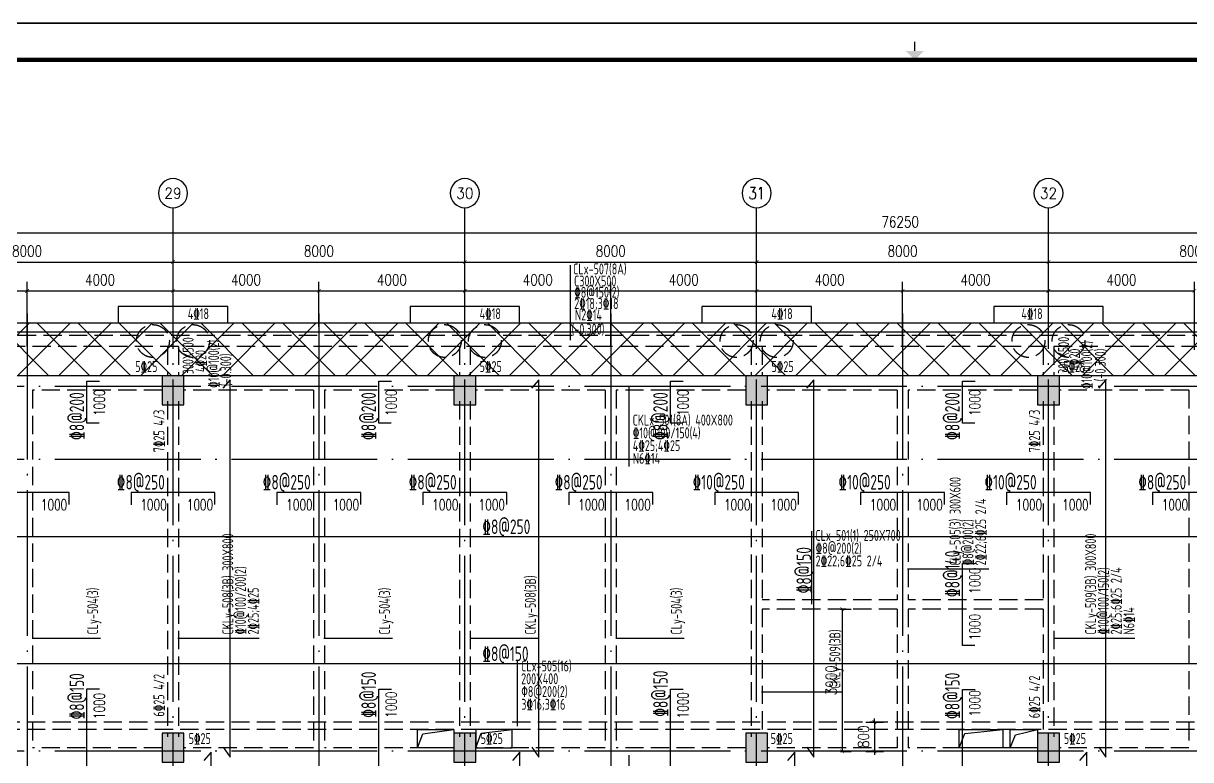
# Model space of a CAD drawing. Header units: millimetres. Extents: x 2998490 to 15040601, y 444546 to 7822218.
# Drawn here: x 14637164 to 14669164, y 7549673 to 7569864 of the extents above; entities that cross this region are included whole.
import ezdxf
from ezdxf.enums import TextEntityAlignment as Align

# ---------------------------------------------------------------- set-up
doc = ezdxf.new("R2010")
doc.units = ezdxf.units.MM
doc.header["$LTSCALE"] = 2000
doc.linetypes.add('DASH', pattern=[0.35, 0.25, -0.1])
doc.linetypes.add('DOTE', pattern=[2.42, 2, -0.2, 0.02, -0.2])
for name, color, linetype in [('3-AXIS', 3, 'Continuous'), ('3-AXIS_TEXT', 7, 'Continuous'), ('3-ban', 84, 'Continuous'), ('3-ban-hatch', 9, 'Continuous'), ('3-ban-rein', 1, 'Continuous'), ('3-ban-TEXT', 7, 'Continuous'), ('3-COLUMN-UP', 2, 'Continuous'), ('3-dote', 43, 'DOTE'), ('3-HATCH', 8, 'Continuous'), ('3-liang-rein-X', 54, 'Continuous'), ('3-liang-rein-Y', 130, 'Continuous'), ('3-liang-R截面-X', 50, 'Continuous'), ('3-liang-R截面-Y', 70, 'Continuous'), ('3-liang-s-1', 44, 'Continuous'), ('3-liang-xu', 120, 'DASH'), ('3-装饰线脚', 7, 'Continuous'), ('AXIS', 3, 'Continuous'), ('AXIS_TEXT', 7, 'Continuous'), ('图框', 7, 'Continuous')]:
    doc.layers.add(name, color=color, linetype=linetype)
doc.layers.add('3-零部件', color=73, linetype='Continuous', lineweight=5)
doc.styles.add('_TCH_AXIS', font='COMPLEX', dxfattribs={"bigfont": 'GBCBIG'})
doc.styles.add('COMPLEX', font='COMPLEX')
doc.styles.add('DIM_FONT', font='SIMPLEX', dxfattribs={"width": 0.8, "bigfont": 'HZTXT'})
doc.styles.add('TJ1', font='tj-romans1.shx', dxfattribs={"width": 0.8, "bigfont": 'tj-hztxt1.shx'})
doc.styles.add('TSSD_Rein', font='Tssdeng.shx', dxfattribs={"width": 0.7, "bigfont": 'hztxt.shx'})
doc.dimstyles.new('DIMN100', dxfattribs={"dimtxt": 300, "dimasz": 100, "dimexe": 250, "dimexo": 300, "dimgap": 150, "dimtad": 1, "dimdec": 0, "dimzin": 0, "dimdsep": 46, "dimtxsty": 'DIM_FONT', "dimblk": 'ARCHTICK', "dimcen": 0.09, "dimclrt": 7, "dimazin": 2, "dimtfac": 1, "dimtdec": 0, "dimtix": 1, "dimtmove": 2, "dimatfit": 3, "dimldrblk": 'ARCHTICK', "dimfxl": 0, "dimtolj": 1, "dimtzin": 0, "dimarcsym": 0})

# ---------------------------------------------------------------- blocks, each defined once
blk = doc.blocks.new('TJAD_TK_A0')
at = {"layer": '图框'}
for p, q in [((2162, 399.3), (973, 399.3)), ((973, -441.7), (2162, -441.7))]:
    blk.add_line(p, q, dxfattribs=at)
at = {"layer": '图框', "const_width": 0.3}
blk.add_lwpolyline([(1567.5, 391.74), (1567.5, 394.24)], dxfattribs=at)
at = {"layer": '图框', "const_width": 1.2}
blk.add_lwpolyline([(2152, -431.7), (2152, 389.3), (998, 389.3), (998, -431.7)], close=True, dxfattribs=at)
at = {"layer": '图框'}
blk.add_solid([(1565, 391.74), (1570, 391.74), (1567.5, 389.24)], dxfattribs=at)
blk = doc.blocks.new('_ArchTick')
at = {"color": 0, "linetype": 'ByBlock', "const_width": 0.15}
blk.add_lwpolyline([(-0.5, -0.5), (0.5, 0.5)], dxfattribs=at)
blk = doc.blocks.new('*D303')
at = {"layer": 'AXIS', "color": 0, "lineweight": -2}
for p, q in [((14633267, 7562716), (14633267, 7563569)), ((14641267, 7562716), (14641267, 7563569)), ((14633267, 7563319), (14641267, 7563319))]:
    blk.add_line(p, q, dxfattribs=at)
at = {"layer": 'Defpoints', "color": 0}
for p in [(14641267, 7563319), (14633267, 7562416), (14641267, 7562416)]:
    blk.add_point(p, dxfattribs=at)
at = {"layer": 'AXIS', "color": 0, "lineweight": -2, "xscale": 100, "yscale": 100, "zscale": 100, "rotation": 180}
blk.add_blockref('_ArchTick', (14633267, 7563319), dxfattribs=at)
at = {"layer": 'AXIS', "color": 0, "lineweight": -2, "xscale": 100, "yscale": 100, "zscale": 100}
blk.add_blockref('_ArchTick', (14641267, 7563319), dxfattribs=at)
at = {"layer": 'AXIS', "color": 7, "insert": (14637267, 7563619), "char_height": 300, "attachment_point": 5, "style": 'DIM_FONT'}
blk.add_mtext('\\A1;8000', dxfattribs=at)
blk = doc.blocks.new('*D304')
at = {"layer": 'AXIS', "color": 0, "lineweight": -2}
for p, q in [((14641267, 7562716), (14641267, 7563569)), ((14649267, 7562716), (14649267, 7563569)), ((14641267, 7563319), (14649267, 7563319))]:
    blk.add_line(p, q, dxfattribs=at)
at = {"layer": 'Defpoints', "color": 0}
for p in [(14649267, 7563319), (14641267, 7562416), (14649267, 7562416)]:
    blk.add_point(p, dxfattribs=at)
at = {"layer": 'AXIS', "color": 0, "lineweight": -2, "xscale": 100, "yscale": 100, "zscale": 100, "rotation": 180}
blk.add_blockref('_ArchTick', (14641267, 7563319), dxfattribs=at)
at = {"layer": 'AXIS', "color": 0, "lineweight": -2, "xscale": 100, "yscale": 100, "zscale": 100}
blk.add_blockref('_ArchTick', (14649267, 7563319), dxfattribs=at)
at = {"layer": 'AXIS', "color": 7, "insert": (14645267, 7563619), "char_height": 300, "attachment_point": 5, "style": 'DIM_FONT'}
blk.add_mtext('\\A1;8000', dxfattribs=at)
blk = doc.blocks.new('*D305')
at = {"layer": 'AXIS', "color": 0, "lineweight": -2}
for p, q in [((14649267, 7562716), (14649267, 7563569)), ((14657267, 7562716), (14657267, 7563569)), ((14649267, 7563319), (14657267, 7563319))]:
    blk.add_line(p, q, dxfattribs=at)
at = {"layer": 'Defpoints', "color": 0}
for p in [(14657267, 7563319), (14649267, 7562416), (14657267, 7562416)]:
    blk.add_point(p, dxfattribs=at)
at = {"layer": 'AXIS', "color": 0, "lineweight": -2, "xscale": 100, "yscale": 100, "zscale": 100, "rotation": 180}
blk.add_blockref('_ArchTick', (14649267, 7563319), dxfattribs=at)
at = {"layer": 'AXIS', "color": 0, "lineweight": -2, "xscale": 100, "yscale": 100, "zscale": 100}
blk.add_blockref('_ArchTick', (14657267, 7563319), dxfattribs=at)
at = {"layer": 'AXIS', "color": 7, "insert": (14653267, 7563619), "char_height": 300, "attachment_point": 5, "style": 'DIM_FONT'}
blk.add_mtext('\\A1;8000', dxfattribs=at)
blk = doc.blocks.new('*D306')
at = {"layer": 'AXIS', "color": 0, "lineweight": -2}
for p, q in [((14657267, 7562716), (14657267, 7563569)), ((14665267, 7562716), (14665267, 7563569)), ((14657267, 7563319), (14665267, 7563319))]:
    blk.add_line(p, q, dxfattribs=at)
at = {"layer": 'Defpoints', "color": 0}
for p in [(14665267, 7563319), (14657267, 7562416), (14665267, 7562416)]:
    blk.add_point(p, dxfattribs=at)
at = {"layer": 'AXIS', "color": 0, "lineweight": -2, "xscale": 100, "yscale": 100, "zscale": 100, "rotation": 180}
blk.add_blockref('_ArchTick', (14657267, 7563319), dxfattribs=at)
at = {"layer": 'AXIS', "color": 0, "lineweight": -2, "xscale": 100, "yscale": 100, "zscale": 100}
blk.add_blockref('_ArchTick', (14665267, 7563319), dxfattribs=at)
at = {"layer": 'AXIS', "color": 7, "insert": (14661267, 7563619), "char_height": 300, "attachment_point": 5, "style": 'DIM_FONT'}
blk.add_mtext('\\A1;8000', dxfattribs=at)
blk = doc.blocks.new('*D307')
at = {"layer": 'AXIS', "color": 0, "lineweight": -2}
for p, q in [((14665267, 7562716), (14665267, 7563569)), ((14673267, 7562716), (14673267, 7563569)), ((14665267, 7563319), (14673267, 7563319))]:
    blk.add_line(p, q, dxfattribs=at)
at = {"layer": 'Defpoints', "color": 0}
for p in [(14673267, 7563319), (14665267, 7562416), (14673267, 7562416)]:
    blk.add_point(p, dxfattribs=at)
at = {"layer": 'AXIS', "color": 0, "lineweight": -2, "xscale": 100, "yscale": 100, "zscale": 100, "rotation": 180}
blk.add_blockref('_ArchTick', (14665267, 7563319), dxfattribs=at)
at = {"layer": 'AXIS', "color": 0, "lineweight": -2, "xscale": 100, "yscale": 100, "zscale": 100}
blk.add_blockref('_ArchTick', (14673267, 7563319), dxfattribs=at)
at = {"layer": 'AXIS', "color": 7, "insert": (14669267, 7563619), "char_height": 300, "attachment_point": 5, "style": 'DIM_FONT'}
blk.add_mtext('\\A1;8000', dxfattribs=at)
blk = doc.blocks.new('*D315')
at = {"layer": 'AXIS', "color": 0, "lineweight": -2}
for p, q in [((14619017, 7561916), (14619017, 7564369)), ((14695267, 7561916), (14695267, 7564369)), ((14619017, 7564119), (14695267, 7564119))]:
    blk.add_line(p, q, dxfattribs=at)
at = {"layer": 'Defpoints', "color": 0}
for p in [(14695267, 7564119), (14619017, 7561616), (14695267, 7561616)]:
    blk.add_point(p, dxfattribs=at)
at = {"layer": 'AXIS', "color": 0, "lineweight": -2, "xscale": 100, "yscale": 100, "zscale": 100, "rotation": 180}
blk.add_blockref('_ArchTick', (14619017, 7564119), dxfattribs=at)
at = {"layer": 'AXIS', "color": 0, "lineweight": -2, "xscale": 100, "yscale": 100, "zscale": 100}
blk.add_blockref('_ArchTick', (14695267, 7564119), dxfattribs=at)
at = {"layer": 'AXIS', "color": 7, "insert": (14661202, 7564419), "char_height": 300, "attachment_point": 5, "style": 'DIM_FONT'}
blk.add_mtext('\\A1;76250', dxfattribs=at)
blk = doc.blocks.new('_AXISO')
blk.add_circle((0, 0), 0.5)
at = {"layer": '3-AXIS_TEXT', "style": 'COMPLEX', "width": 1.041667}
blk.add_attdef('A', text='', height=0.56, dxfattribs=at).set_placement((-0.25, -0.28), (0.25, -0.28), align=Align.FIT)
blk = doc.blocks.new('*D1420')
at = {"layer": '3-零部件', "color": 0, "lineweight": -2}
for p, q in [((14633267, 7561000), (14633267, 7562778)), ((14637267, 7561000), (14637267, 7562778)), ((14633267, 7562528), (14637267, 7562528))]:
    blk.add_line(p, q, dxfattribs=at)
at = {"layer": 'Defpoints', "color": 0}
for p in [(14637267, 7562528), (14633267, 7560700), (14637267, 7560700)]:
    blk.add_point(p, dxfattribs=at)
at = {"layer": '3-零部件', "color": 0, "lineweight": -2, "xscale": 100, "yscale": 100, "zscale": 100, "rotation": 180}
blk.add_blockref('_ArchTick', (14633267, 7562528), dxfattribs=at)
at = {"layer": '3-零部件', "color": 0, "lineweight": -2, "xscale": 100, "yscale": 100, "zscale": 100}
blk.add_blockref('_ArchTick', (14637267, 7562528), dxfattribs=at)
at = {"layer": '3-零部件', "color": 7, "insert": (14635267, 7562828), "char_height": 300, "attachment_point": 5, "style": 'DIM_FONT'}
blk.add_mtext('\\A1;4000', dxfattribs=at)
blk = doc.blocks.new('*D1421')
at = {"layer": '3-零部件', "color": 0, "lineweight": -2}
for p, q in [((14637267, 7561000), (14637267, 7562778)), ((14641267, 7562016), (14641267, 7562778)), ((14637267, 7562528), (14641267, 7562528))]:
    blk.add_line(p, q, dxfattribs=at)
at = {"layer": 'Defpoints', "color": 0}
for p in [(14641267, 7562528), (14641267, 7561716), (14637267, 7560700)]:
    blk.add_point(p, dxfattribs=at)
at = {"layer": '3-零部件', "color": 0, "lineweight": -2, "xscale": 100, "yscale": 100, "zscale": 100, "rotation": 180}
blk.add_blockref('_ArchTick', (14637267, 7562528), dxfattribs=at)
at = {"layer": '3-零部件', "color": 0, "lineweight": -2, "xscale": 100, "yscale": 100, "zscale": 100}
blk.add_blockref('_ArchTick', (14641267, 7562528), dxfattribs=at)
at = {"layer": '3-零部件', "color": 7, "insert": (14639267, 7562828), "char_height": 300, "attachment_point": 5, "style": 'DIM_FONT'}
blk.add_mtext('\\A1;4000', dxfattribs=at)
blk = doc.blocks.new('*D1422')
at = {"layer": '3-零部件', "color": 0, "lineweight": -2}
for p, q in [((14641267, 7562016), (14641267, 7562778)), ((14645267, 7561554), (14645267, 7562778)), ((14641267, 7562528), (14645267, 7562528))]:
    blk.add_line(p, q, dxfattribs=at)
at = {"layer": 'Defpoints', "color": 0}
for p in [(14645267, 7562528), (14641267, 7561716), (14645267, 7561254)]:
    blk.add_point(p, dxfattribs=at)
at = {"layer": '3-零部件', "color": 0, "lineweight": -2, "xscale": 100, "yscale": 100, "zscale": 100, "rotation": 180}
blk.add_blockref('_ArchTick', (14641267, 7562528), dxfattribs=at)
at = {"layer": '3-零部件', "color": 0, "lineweight": -2, "xscale": 100, "yscale": 100, "zscale": 100}
blk.add_blockref('_ArchTick', (14645267, 7562528), dxfattribs=at)
at = {"layer": '3-零部件', "color": 7, "insert": (14643267, 7562828), "char_height": 300, "attachment_point": 5, "style": 'DIM_FONT'}
blk.add_mtext('\\A1;4000', dxfattribs=at)
blk = doc.blocks.new('*D1423')
at = {"layer": '3-零部件', "color": 0, "lineweight": -2}
for p, q in [((14645267, 7561554), (14645267, 7562778)), ((14649267, 7561554), (14649267, 7562778)), ((14645267, 7562528), (14649267, 7562528))]:
    blk.add_line(p, q, dxfattribs=at)
at = {"layer": 'Defpoints', "color": 0}
for p in [(14649267, 7562528), (14645267, 7561254), (14649267, 7561254)]:
    blk.add_point(p, dxfattribs=at)
at = {"layer": '3-零部件', "color": 0, "lineweight": -2, "xscale": 100, "yscale": 100, "zscale": 100, "rotation": 180}
blk.add_blockref('_ArchTick', (14645267, 7562528), dxfattribs=at)
at = {"layer": '3-零部件', "color": 0, "lineweight": -2, "xscale": 100, "yscale": 100, "zscale": 100}
blk.add_blockref('_ArchTick', (14649267, 7562528), dxfattribs=at)
at = {"layer": '3-零部件', "color": 7, "insert": (14647267, 7562828), "char_height": 300, "attachment_point": 5, "style": 'DIM_FONT'}
blk.add_mtext('\\A1;4000', dxfattribs=at)
blk = doc.blocks.new('*D1424')
at = {"layer": '3-零部件', "color": 0, "lineweight": -2}
for p, q in [((14649267, 7561554), (14649267, 7562778)), ((14653267, 7561000), (14653267, 7562778)), ((14649267, 7562528), (14653267, 7562528))]:
    blk.add_line(p, q, dxfattribs=at)
at = {"layer": 'Defpoints', "color": 0}
for p in [(14653267, 7562528), (14649267, 7561254), (14653267, 7560700)]:
    blk.add_point(p, dxfattribs=at)
at = {"layer": '3-零部件', "color": 0, "lineweight": -2, "xscale": 100, "yscale": 100, "zscale": 100, "rotation": 180}
blk.add_blockref('_ArchTick', (14649267, 7562528), dxfattribs=at)
at = {"layer": '3-零部件', "color": 0, "lineweight": -2, "xscale": 100, "yscale": 100, "zscale": 100}
blk.add_blockref('_ArchTick', (14653267, 7562528), dxfattribs=at)
at = {"layer": '3-零部件', "color": 7, "insert": (14651267, 7562828), "char_height": 300, "attachment_point": 5, "style": 'DIM_FONT'}
blk.add_mtext('\\A1;4000', dxfattribs=at)
blk = doc.blocks.new('*D1425')
at = {"layer": '3-零部件', "color": 0, "lineweight": -2}
for p, q in [((14653267, 7561000), (14653267, 7562778)), ((14657267, 7561000), (14657267, 7562778)), ((14653267, 7562528), (14657267, 7562528))]:
    blk.add_line(p, q, dxfattribs=at)
at = {"layer": 'Defpoints', "color": 0}
for p in [(14657267, 7562528), (14653267, 7560700), (14657267, 7560700)]:
    blk.add_point(p, dxfattribs=at)
at = {"layer": '3-零部件', "color": 0, "lineweight": -2, "xscale": 100, "yscale": 100, "zscale": 100, "rotation": 180}
blk.add_blockref('_ArchTick', (14653267, 7562528), dxfattribs=at)
at = {"layer": '3-零部件', "color": 0, "lineweight": -2, "xscale": 100, "yscale": 100, "zscale": 100}
blk.add_blockref('_ArchTick', (14657267, 7562528), dxfattribs=at)
at = {"layer": '3-零部件', "color": 7, "insert": (14655267, 7562828), "char_height": 300, "attachment_point": 5, "style": 'DIM_FONT'}
blk.add_mtext('\\A1;4000', dxfattribs=at)
blk = doc.blocks.new('*D1426')
at = {"layer": '3-零部件', "color": 0, "lineweight": -2}
for p, q in [((14657267, 7561000), (14657267, 7562778)), ((14661267, 7561000), (14661267, 7562778)), ((14657267, 7562528), (14661267, 7562528))]:
    blk.add_line(p, q, dxfattribs=at)
at = {"layer": 'Defpoints', "color": 0}
for p in [(14661267, 7562528), (14657267, 7560700), (14661267, 7560700)]:
    blk.add_point(p, dxfattribs=at)
at = {"layer": '3-零部件', "color": 0, "lineweight": -2, "xscale": 100, "yscale": 100, "zscale": 100, "rotation": 180}
blk.add_blockref('_ArchTick', (14657267, 7562528), dxfattribs=at)
at = {"layer": '3-零部件', "color": 0, "lineweight": -2, "xscale": 100, "yscale": 100, "zscale": 100}
blk.add_blockref('_ArchTick', (14661267, 7562528), dxfattribs=at)
at = {"layer": '3-零部件', "color": 7, "insert": (14659267, 7562828), "char_height": 300, "attachment_point": 5, "style": 'DIM_FONT'}
blk.add_mtext('\\A1;4000', dxfattribs=at)
blk = doc.blocks.new('*D1427')
at = {"layer": '3-零部件', "color": 0, "lineweight": -2}
for p, q in [((14661267, 7561000), (14661267, 7562778)), ((14665267, 7561000), (14665267, 7562778)), ((14661267, 7562528), (14665267, 7562528))]:
    blk.add_line(p, q, dxfattribs=at)
at = {"layer": 'Defpoints', "color": 0}
for p in [(14665267, 7562528), (14661267, 7560700), (14665267, 7560700)]:
    blk.add_point(p, dxfattribs=at)
at = {"layer": '3-零部件', "color": 0, "lineweight": -2, "xscale": 100, "yscale": 100, "zscale": 100, "rotation": 180}
blk.add_blockref('_ArchTick', (14661267, 7562528), dxfattribs=at)
at = {"layer": '3-零部件', "color": 0, "lineweight": -2, "xscale": 100, "yscale": 100, "zscale": 100}
blk.add_blockref('_ArchTick', (14665267, 7562528), dxfattribs=at)
at = {"layer": '3-零部件', "color": 7, "insert": (14663267, 7562828), "char_height": 300, "attachment_point": 5, "style": 'DIM_FONT'}
blk.add_mtext('\\A1;4000', dxfattribs=at)
blk = doc.blocks.new('*D1430')
at = {"layer": '3-零部件', "color": 0, "lineweight": -2}
for p, q in [((14665267, 7560949), (14665267, 7562778)), ((14669267, 7560912), (14669267, 7562778)), ((14665267, 7562528), (14669267, 7562528))]:
    blk.add_line(p, q, dxfattribs=at)
at = {"layer": 'Defpoints', "color": 0}
for p in [(14669267, 7562528), (14665267, 7560649), (14669267, 7560612)]:
    blk.add_point(p, dxfattribs=at)
at = {"layer": '3-零部件', "color": 0, "lineweight": -2, "xscale": 100, "yscale": 100, "zscale": 100, "rotation": 180}
blk.add_blockref('_ArchTick', (14665267, 7562528), dxfattribs=at)
at = {"layer": '3-零部件', "color": 0, "lineweight": -2, "xscale": 100, "yscale": 100, "zscale": 100}
blk.add_blockref('_ArchTick', (14669267, 7562528), dxfattribs=at)
at = {"layer": '3-零部件', "color": 7, "insert": (14667267, 7562828), "char_height": 300, "attachment_point": 5, "style": 'DIM_FONT'}
blk.add_mtext('\\A1;4000', dxfattribs=at)
blk = doc.blocks.new('*D1811')
at = {"layer": '3-ban', "color": 0, "lineweight": -2}
for p, q in [((14659567, 7553801), (14659862, 7553801)), ((14659612, 7553801), (14659612, 7549901)), ((14659567, 7549901), (14659862, 7549901))]:
    blk.add_line(p, q, dxfattribs=at)
at = {"layer": 'Defpoints', "color": 0}
for p in [(14659267, 7553801), (14659267, 7549901), (14659612, 7549901)]:
    blk.add_point(p, dxfattribs=at)
at = {"layer": '3-ban', "color": 0, "lineweight": -2, "xscale": 100, "yscale": 100, "zscale": 100}
for p, rotation in [((14659612, 7553801), 90), ((14659612, 7549901), 270)]:
    blk.add_blockref('_ArchTick', p, dxfattribs=dict(at, rotation=rotation))
at = {"layer": '3-ban', "color": 7, "insert": (14659312, 7551851), "char_height": 300, "attachment_point": 5, "rotation": 90, "style": 'DIM_FONT'}
blk.add_mtext('\\A1;3900', dxfattribs=at)
blk = doc.blocks.new('*D1813')
at = {"layer": '3-ban', "color": 0, "lineweight": -2}
for p, q in [((14660496, 7550701), (14660496, 7550801)), ((14660264, 7550701), (14660746, 7550701)), ((14660496, 7550701), (14660496, 7549901)), ((14660264, 7549901), (14660746, 7549901)), ((14660496, 7549901), (14660496, 7549801))]:
    blk.add_line(p, q, dxfattribs=at)
at = {"layer": 'Defpoints', "color": 0}
for p in [(14659964, 7550701), (14659964, 7549901), (14660496, 7549901)]:
    blk.add_point(p, dxfattribs=at)
at = {"layer": '3-ban', "color": 0, "lineweight": -2, "xscale": 100, "yscale": 100, "zscale": 100}
for p, rotation in [((14660496, 7550701), 270), ((14660496, 7549901), 90)]:
    blk.add_blockref('_ArchTick', p, dxfattribs=dict(at, rotation=rotation))
at = {"layer": '3-ban', "color": 7, "insert": (14660196, 7550301), "char_height": 300, "attachment_point": 5, "rotation": 90, "style": 'DIM_FONT'}
blk.add_mtext('\\A1;800', dxfattribs=at)

msp = doc.modelspace()

# ---------------------------------------------------------------- hatches: boundary and pattern name
at = {"layer": '3-ban-hatch'}
h = msp.add_hatch(dxfattribs=at)
h.set_pattern_fill('ANSI37', color=8, scale=250, style=0)
h.set_pattern_definition([(135, (28833537.14, -1307.25), (561.266008, 561.266008), []), (45, (28833537.14, -1307.25), (561.266008, -561.266008), [])])
h.paths.add_polyline_path([(14683366.8, 7558001.4), (14681566.8, 7558001.4), (14681566.8, 7560201.4), (14618716.8, 7560201.4), (14618716.8, 7561301.6), (14618716.8, 7561651.6), (14683366.8, 7561651.6)])
h.paths.add_polyline_path([(14618716.8, 7561651.6), (14683366.8, 7561651.6)], flags=17)
at = {"layer": '3-HATCH'}
for points in [[(14641566.9, 7560201.4), (14640966.9, 7560201.4), (14640966.9, 7559401.4), (14641566.9, 7559401.4)], [(14649566.9, 7560201.4), (14648966.9, 7560201.4), (14648966.9, 7559401.4), (14649566.9, 7559401.4)], [(14657566.9, 7560201.4), (14656966.9, 7560201.4), (14656966.9, 7559401.4), (14657566.9, 7559401.4)], [(14665566.9, 7560201.4), (14664966.9, 7560201.4), (14664966.9, 7559401.4), (14665566.9, 7559401.4)], [(14641566.9, 7550401.4), (14640966.9, 7550401.4), (14640966.9, 7549601.4), (14641566.9, 7549601.4)], [(14649566.9, 7550401.4), (14648966.9, 7550401.4), (14648966.9, 7549601.4), (14649566.9, 7549601.4)], [(14657566.9, 7550401.4), (14656966.9, 7550401.4), (14656966.9, 7549601.4), (14657566.9, 7549601.4)], [(14665566.9, 7550401.4), (14664966.9, 7550401.4), (14664966.9, 7549601.4), (14665566.9, 7549601.4)]]:
    msp.add_hatch(color=256, dxfattribs=at).paths.add_polyline_path(points)

# ---------------------------------------------------------------- linework, layer by layer
at = {"layer": '3-AXIS', "color": 15, "linetype": 'DOTE'}
for p, q in [((14641266.8, 7531901.4), (14641266.8, 7562416)), ((14649266.8, 7531901.4), (14649266.8, 7562416)), ((14657266.8, 7531901.4), (14657266.8, 7562416)), ((14665266.8, 7531901.4), (14665266.8, 7562416)), ((14695266.8, 7559901.4), (14614408.5, 7559901.4)), ((14695266.8, 7557901.4), (14614408.5, 7557901.4)), ((14695266.8, 7549901.4), (14614408.5, 7549901.4))]:
    msp.add_line(p, q, dxfattribs=at)
at = {"layer": '3-ban-rein'}
for points in [[(14639245.3, 7558901.4), (14638907.3, 7558901.4), (14638907.3, 7560051.4), (14639253.3, 7560051.4)], [(14642643.5, 7550017.5), (14642837, 7549743.9), (14642837, 7560091.7), (14642633.9, 7559862.4)], [(14647245.3, 7558901.4), (14646907.3, 7558901.4), (14646907.3, 7560051.4), (14647253.3, 7560051.4)], [(14651101.3, 7550017.5), (14651294.8, 7549743.9), (14651294.8, 7560091.7), (14651091.7, 7559862.4)], [(14655245.3, 7558901.4), (14654907.3, 7558901.4), (14654907.3, 7560051.4), (14655253.3, 7560051.4)], [(14658643.5, 7550017.5), (14658837, 7549743.9), (14658837, 7560091.7), (14658633.9, 7559862.4)], [(14663245.3, 7558901.4), (14662907.3, 7558901.4), (14662907.3, 7560051.4), (14663253.3, 7560051.4)], [(14666643.5, 7550017.5), (14666837, 7549743.9), (14666837, 7560091.7), (14666633.9, 7559862.4)], [(14638416.8, 7556665.2), (14638416.8, 7557003.1), (14636116.8, 7557003.1), (14636116.8, 7556657.1)], [(14642416.8, 7556665.2), (14642416.8, 7557003.1), (14640116.8, 7557003.1), (14640116.8, 7556657.1)], [(14646416.8, 7556665.2), (14646416.8, 7557003.1), (14644116.8, 7557003.1), (14644116.8, 7556657.1)], [(14650416.8, 7556665.2), (14650416.8, 7557003.1), (14648116.8, 7557003.1), (14648116.8, 7556657.1)], [(14654416.8, 7556665.2), (14654416.8, 7557003.1), (14652116.8, 7557003.1), (14652116.8, 7556657.1)], [(14658416.8, 7556665.2), (14658416.8, 7557003.1), (14656116.8, 7557003.1), (14656116.8, 7556657.1)], [(14662416.8, 7556665.2), (14662416.8, 7557003.1), (14660116.8, 7557003.1), (14660116.8, 7556657.1)], [(14666416.8, 7556665.2), (14666416.8, 7557003.1), (14664116.8, 7557003.1), (14664116.8, 7556657.1)], [(14670416.8, 7556665.2), (14670416.8, 7557003.1), (14668116.8, 7557003.1), (14668116.8, 7556657.1)], [(14681410.6, 7555444.8), (14681410.6, 7555782.8), (14618819.5, 7555782.8), (14618819.5, 7555436.8)], [(14663245.3, 7552801.4), (14662907.3, 7552801.4), (14662907.3, 7555051.4), (14663253.3, 7555051.4)], [(14681204.9, 7552493.2), (14681478.5, 7552299.8), (14618817.4, 7552299.8), (14619046.8, 7552502.9)], [(14639245.3, 7548701.4), (14638907.3, 7548701.4), (14638907.3, 7551614.9), (14639253.3, 7551614.9)], [(14647245.3, 7548701.4), (14646907.3, 7548701.4), (14646907.3, 7551601.4), (14647253.3, 7551601.4)], [(14655245.3, 7548701.4), (14654907.3, 7548701.4), (14654907.3, 7551602.3), (14655253.3, 7551602.3)], [(14663245.3, 7548701.4), (14662907.3, 7548701.4), (14662907.3, 7551598.9), (14663253.3, 7551598.9)], [(14642122.7, 7546197.2), (14642316.1, 7545923.6), (14642316.1, 7549880.8), (14642113, 7549651.5)], [(14650585.4, 7546197.2), (14650778.8, 7545923.6), (14650778.8, 7549880.8), (14650575.7, 7549651.5)], [(14658122.7, 7546197.2), (14658316.1, 7545923.6), (14658316.1, 7549880.8), (14658113, 7549651.5)], [(14666122.7, 7546197.2), (14666316.1, 7545923.6), (14666316.1, 7549880.8), (14666113, 7549651.5)]]:
    msp.add_lwpolyline(points, dxfattribs=at)
at = {"layer": '3-COLUMN-UP'}
for points in [[(14641566.9, 7560201.4), (14640966.9, 7560201.4), (14640966.9, 7559401.4), (14641566.9, 7559401.4)], [(14649566.9, 7560201.4), (14648966.9, 7560201.4), (14648966.9, 7559401.4), (14649566.9, 7559401.4)], [(14657566.9, 7560201.4), (14656966.9, 7560201.4), (14656966.9, 7559401.4), (14657566.9, 7559401.4)], [(14665566.9, 7560201.4), (14664966.9, 7560201.4), (14664966.9, 7559401.4), (14665566.9, 7559401.4)], [(14641566.9, 7550401.4), (14640966.9, 7550401.4), (14640966.9, 7549601.4), (14641566.9, 7549601.4)], [(14649566.9, 7550401.4), (14648966.9, 7550401.4), (14648966.9, 7549601.4), (14649566.9, 7549601.4)], [(14657566.9, 7550401.4), (14656966.9, 7550401.4), (14656966.9, 7549601.4), (14657566.9, 7549601.4)], [(14665566.9, 7550401.4), (14664966.9, 7550401.4), (14664966.9, 7549601.4), (14665566.9, 7549601.4)]]:
    msp.add_lwpolyline(points, close=True, dxfattribs=at)
at = {"layer": '3-dote'}
for p, q in [((14637266.8, 7561906.6), (14637266.8, 7533725)), ((14645266.8, 7561906.6), (14645266.8, 7533725)), ((14653266.8, 7561906.6), (14653266.8, 7533725)), ((14661266.8, 7561906.6), (14661266.8, 7533725))]:
    msp.add_line(p, q, dxfattribs=at)
at = {"layer": '3-liang-R截面-X'}
for p, q in [((14652152.5, 7563232.4), (14652152.5, 7561172.1)), ((14653758.7, 7559921.1), (14653758.7, 7557713)), ((14658770, 7555939.9), (14658770, 7553938.6)), ((14650702.3, 7552370.9), (14650702.3, 7550593.8)), ((14653758.7, 7549800.1), (14653758.7, 7548122.4))]:
    msp.add_line(p, q, dxfattribs=at)
at = {"layer": '3-liang-R截面-Y'}
for p, q in [((14663632.3, 7554895.3), (14661402.3, 7554895.3)), ((14639282.3, 7552999.2), (14637402.3, 7552999.2)), ((14643631.1, 7552999.2), (14641401.1, 7552999.2)), ((14647282.3, 7552999.2), (14645402.3, 7552999.2)), ((14651281.1, 7552999.2), (14649401.1, 7552999.2)), ((14655282.3, 7552999.2), (14653402.3, 7552999.2)), ((14667631.1, 7552999.2), (14665401.1, 7552999.2)), ((14659631.1, 7551522.4), (14657401.1, 7551522.4))]:
    msp.add_line(p, q, dxfattribs=at)
at = {"layer": '3-liang-s-1'}
for points in [[(14642767.2, 7561651.6), (14642767.2, 7562101.8), (14639766.5, 7562101.8), (14639766.5, 7561651.6)], [(14650767.2, 7561651.6), (14650767.2, 7562101.8), (14647766.5, 7562101.8), (14647766.5, 7561651.6)], [(14658767.2, 7561651.6), (14658767.2, 7562101.8), (14655766.5, 7562101.8), (14655766.5, 7561651.6)], [(14666767.2, 7561651.6), (14666767.2, 7562101.8), (14663766.5, 7562101.8), (14663766.5, 7561651.6)], [(14618716.8, 7560201.4), (14618716.8, 7561651.6), (14683366.8, 7561651.6), (14683366.8, 7558751.4)], [(14618966.8, 7560201.4), (14618966.8, 7561401.6), (14683116.8, 7561401.6), (14683116.8, 7558001.4)], [(14683116.8, 7558001.4), (14681566.9, 7558001.4), (14681566.9, 7560201.4), (14618716.9, 7560201.4), (14618716.9, 7535601.4), (14681566.9, 7535601.4), (14681566.9, 7537601.4), (14683116.8, 7537601.4)], [(14647966.8, 7550001.4), (14648111.9, 7550382.5), (14648966.8, 7550501.4)], [(14649566.9, 7550001.4), (14649713.4, 7550401.9), (14650566.8, 7550501.4)], [(14662816.8, 7550001.4), (14662971.4, 7550386.5), (14664016.8, 7550501.4)], [(14664216.8, 7550001.4), (14664365.1, 7550357.7), (14664966.8, 7550501.4)]]:
    msp.add_lwpolyline(points, dxfattribs=at)
for points in [[(14648966.8, 7550001.4), (14647966.8, 7550001.4), (14647966.8, 7550501.4), (14648966.8, 7550501.4)], [(14649566.9, 7550001.4), (14650566.8, 7550001.4), (14650566.8, 7550501.4), (14649566.9, 7550501.4)], [(14662816.8, 7550501.4), (14664016.8, 7550501.4), (14664016.8, 7550001.4), (14662816.8, 7550001.4)], [(14664216.8, 7550501.4), (14664966.8, 7550501.4), (14664966.8, 7550001.4), (14664216.8, 7550001.4)]]:
    msp.add_lwpolyline(points, close=True, dxfattribs=at)
at = {"layer": '3-liang-xu'}
for p, q in [((14683016.8, 7561301.6), (14618716.9, 7561301.6)), ((14682716.8, 7561001.6), (14618716.9, 7561001.6)), ((14641116.9, 7561001.6), (14641116.9, 7560201.4)), ((14641416.9, 7561001.6), (14641416.9, 7560201.4)), ((14649116.9, 7561001.6), (14649116.9, 7560201.4)), ((14649416.9, 7561001.6), (14649416.9, 7560201.4)), ((14657116.9, 7561001.6), (14657116.9, 7560201.4)), ((14657416.9, 7561001.6), (14657416.9, 7560201.4)), ((14665116.9, 7561001.6), (14665116.9, 7560201.4)), ((14665416.9, 7561001.6), (14665416.9, 7560201.4)), ((14640966.9, 7560201.4), (14633566.9, 7560201.4)), ((14648966.9, 7560201.4), (14641566.9, 7560201.4)), ((14656966.9, 7560201.4), (14649566.9, 7560201.4)), ((14664966.9, 7560201.4), (14657566.9, 7560201.4)), ((14672966.9, 7560201.4), (14665566.9, 7560201.4)), ((14640966.9, 7559801.4), (14637416.9, 7559801.4)), ((14637416.9, 7559801.4), (14637416.9, 7550001.4)), ((14645116.9, 7559801.4), (14641566.9, 7559801.4)), ((14645116.9, 7559801.4), (14645116.9, 7550001.4)), ((14648966.9, 7559801.4), (14645416.9, 7559801.4)), ((14645416.9, 7559801.4), (14645416.9, 7550001.4)), ((14653116.9, 7559801.4), (14649566.9, 7559801.4)), ((14653116.9, 7559801.4), (14653116.9, 7550001.4)), ((14656966.9, 7559801.4), (14653416.9, 7559801.4)), ((14653416.9, 7559801.4), (14653416.9, 7550001.4)), ((14661116.9, 7559801.4), (14657566.9, 7559801.4)), ((14661116.9, 7559801.4), (14661116.9, 7554051.4)), ((14664966.9, 7559801.4), (14661416.9, 7559801.4)), ((14661416.9, 7559801.4), (14661416.9, 7554051.4)), ((14669116.9, 7559801.4), (14665566.9, 7559801.4)), ((14669116.9, 7559801.4), (14669116.9, 7550001.4)), ((14641116.9, 7559501.4), (14641116.9, 7550301.4)), ((14641416.9, 7559501.4), (14641416.9, 7550301.4)), ((14649116.9, 7559501.4), (14649116.9, 7550301.4)), ((14649416.9, 7559501.4), (14649416.9, 7550301.4)), ((14657116.9, 7559501.4), (14657116.9, 7550301.4)), ((14657416.9, 7559501.4), (14657416.9, 7554051.4)), ((14665116.9, 7559501.4), (14665116.9, 7554051.4)), ((14665416.9, 7559501.4), (14665416.9, 7550301.4)), ((14661116.9, 7554051.4), (14657416.9, 7554051.4)), ((14665116.9, 7554051.4), (14661416.9, 7554051.4)), ((14657416.9, 7553801.4), (14657416.9, 7550301.4)), ((14661116.9, 7553801.4), (14657416.9, 7553801.4)), ((14661116.9, 7553801.4), (14661116.9, 7550001.4)), ((14665116.9, 7553801.4), (14661416.9, 7553801.4)), ((14661416.9, 7553801.4), (14661416.9, 7550001.4)), ((14665116.9, 7553801.4), (14665116.9, 7550301.4)), ((14681166.9, 7550701.4), (14619016.9, 7550701.4)), ((14681166.9, 7550501.4), (14619016.9, 7550501.4)), ((14640966.9, 7550001.4), (14637416.9, 7550001.4)), ((14645116.9, 7550001.4), (14641566.9, 7550001.4)), ((14648966.8, 7550001.4), (14645416.9, 7550001.4)), ((14653116.9, 7550001.4), (14649566.9, 7550001.4)), ((14656966.9, 7550001.4), (14653416.9, 7550001.4)), ((14661116.9, 7550001.4), (14657566.9, 7550001.4)), ((14664966.9, 7550001.4), (14661416.9, 7550001.4)), ((14669116.9, 7550001.4), (14665566.9, 7550001.4))]:
    msp.add_line(p, q, dxfattribs=at)
at = {"layer": '3-装饰线脚', "linetype": 'DASH'}
for centre in [(14640716.8, 7561151.4), (14641816.8, 7561151.4), (14648716.8, 7561151.4), (14649816.8, 7561151.4), (14656716.8, 7561151.4), (14657816.8, 7561151.4), (14664716.8, 7561151.4), (14665816.8, 7561151.4)]:
    msp.add_circle(centre, 450, dxfattribs=at)
at = {"layer": 'AXIS'}
for p, q in [((14641266.8, 7562416), (14641266.8, 7564805.6)), ((14649266.8, 7562416), (14649266.8, 7564805.6)), ((14657266.8, 7562416), (14657266.8, 7564805.6)), ((14665266.8, 7562416), (14665266.8, 7564805.6))]:
    msp.add_line(p, q, dxfattribs=at)

# ---------------------------------------------------------------- block references
ref = msp.add_blockref('_AXISO', (14641266.8, 7565205.6), dxfattribs=dict(at, xscale=-800, yscale=800, zscale=800, rotation=179.9999999998666))
ref.add_attrib('A', '29', dxfattribs={"layer": 'AXIS_TEXT', "height": 294.28, "rotation": 360, "style": '_TCH_AXIS'}).set_placement((14641028.6, 7565058.5), (14641505.1, 7565058.5), align=Align.FIT)
ref = msp.add_blockref('_AXISO', (14649266.8, 7565205.6), dxfattribs=dict(at, xscale=-800, yscale=800, zscale=800, rotation=179.9999999998666))
ref.add_attrib('A', '30', dxfattribs={"layer": 'AXIS_TEXT', "height": 300.65, "rotation": 360, "style": '_TCH_AXIS'}).set_placement((14649030.6, 7565055.3), (14649503.1, 7565055.3), align=Align.FIT)
ref = msp.add_blockref('_AXISO', (14657266.8, 7565205.6), dxfattribs=dict(at, xscale=-800, yscale=800, zscale=800, rotation=179.9999999998666))
ref.add_attrib('A', '31', dxfattribs={"layer": 'AXIS_TEXT', "height": 336, "rotation": 360, "style": '_TCH_AXIS'}).set_placement((14657042.8, 7565037.6), (14657490.8, 7565037.6), align=Align.FIT)
ref = msp.add_blockref('_AXISO', (14665266.8, 7565205.6), dxfattribs=dict(at, xscale=-800, yscale=800, zscale=800, rotation=179.9999999998666))
ref.add_attrib('A', '32', dxfattribs={"layer": 'AXIS_TEXT', "height": 300.65, "rotation": 360, "style": '_TCH_AXIS'}).set_placement((14665030.6, 7565055.3), (14665503.1, 7565055.3), align=Align.FIT)
at = {"layer": '图框', "xscale": 100, "yscale": 100, "zscale": 100}
for p in [(14504849.7, 7614033.9), (14504849.7, 7529933.9)]:
    msp.add_blockref('TJAD_TK_A0', p, dxfattribs=at)

# ---------------------------------------------------------------- texts
at = {"layer": '3-ban', "style": 'TSSD_Rein', "width": 0.7}
for s, rotation, p in [('%%1328@200', 89.99419, (14638830.3, 7558440.3, -5065)), ('%%1328@200', 89.99419, (14646830.3, 7558440.3, -5065)), ('%%1328@200', 89.99419, (14654830.3, 7558440.3, -5065)), ('%%1328@200', 89.99419, (14662830.3, 7558440.3, -5065)), ('%%1328@250', 0.00581, (14639724.3, 7557080.1, -5065)), ('%%1328@250', 0.00581, (14643724.3, 7557080.1, -5065)), ('%%1328@250', 0.00581, (14647724.3, 7557080.1, -5065)), ('%%1328@250', 0.00581, (14651724.3, 7557080.1, -5065)), ('%%13210@250', 0.00581, (14655508.9, 7557080.1, -5065)), ('%%13210@250', 0.00581, (14659508.9, 7557080.1, -5065)), ('%%13210@250', 0.00581, (14663508.9, 7557080.1, -5065)), ('%%1328@250', 0.00581, (14667724.3, 7557080.1, -5065)), ('%%1328@250', 0.00581, (14649744.2, 7555859.7, -5065)), ('%%1328@150', 89.99419, (14658759.9, 7554232.9, -5065)), ('%%1328@140', 89.99419, (14662830.3, 7554130.1, -5065)), ('%%1328@150', 0.00581, (14649744.2, 7552376.7, -5065)), ('%%1328@150', 89.99419, (14638830.3, 7550773.2, -5065)), ('%%1328@150', 89.99419, (14646830.3, 7550820.1, -5065)), ('%%1328@150', 89.99419, (14654830.3, 7550846.7, -5065)), ('%%1328@150', 89.99419, (14662830.3, 7550789.1, -5065))]:
    msp.add_text(s, height=400, rotation=rotation, dxfattribs=at).set_placement(p)
at = {"layer": '3-ban-TEXT', "style": 'TJ1', "width": 0.7}
for p in [(14639397.2, 7559098.4), (14647397.2, 7559098.4), (14655397.2, 7559098.4), (14663397.2, 7559098.4), (14663397.2, 7554221.3), (14663397.2, 7552948.4), (14639397.2, 7550784.7), (14647397.2, 7550820.6), (14655397.2, 7550804.6), (14663397.2, 7550855.3)]:
    msp.add_text('1000', height=300, rotation=90, dxfattribs=at).set_placement(p)
for p in [(14637646.5, 7556513.3), (14640373.5, 7556513.3), (14641646.5, 7556513.3), (14644373.5, 7556513.3), (14645646.5, 7556513.3), (14648373.5, 7556513.3), (14649646.5, 7556513.3), (14652373.5, 7556513.3), (14653646.5, 7556513.3), (14656373.5, 7556513.3), (14657646.5, 7556513.3), (14660373.5, 7556513.3), (14661646.5, 7556513.3), (14664373.5, 7556513.3), (14665646.5, 7556513.3), (14668373.5, 7556513.3)]:
    msp.add_text('1000', height=300, dxfattribs=at).set_placement(p)
at = {"layer": '3-liang-rein-X', "style": 'TSSD_Rein', "width": 0.7}
for s, p in [('%%1328@150(2)', (14652265.4, 7562339.3)), ('2%%13218;3%%13218', (14652265.4, 7562029.6)), ('4%%13218', (14641672.3, 7561751.6)), ('4%%13218', (14649672.3, 7561751.6)), ('N2%%13214', (14652285.7, 7561716.9)), ('4%%13218', (14657672.3, 7561751.6)), ('4%%13218', (14664524.6, 7561751.6)), ('(-0.300)', (14652195.6, 7561326.9)), ('5%%13225', (14640231.4, 7560301.4)), ('5%%13225', (14649672.3, 7560301.4)), ('5%%13225', (14657672.3, 7560301.4)), ('5%%13225', (14665672.3, 7560301.4)), ('%%13210@100/150(4)', (14653871.5, 7558483.8)), ('4%%13225;4%%13225', (14653871.5, 7558133.8)), ('N6%%13214', (14653871.5, 7557783.8)), ('%%1328@200(2)', (14658882.8, 7555322.2)), ('2%%13222;6%%13225 2/4', (14658882.8, 7554972.2)), ('%%1308@200(2)', (14650815.1, 7551390.9)), ('3%%13216;3%%13216', (14650815.1, 7551040.9)), ('5%%13225', (14641695.9, 7550101.4)), ('5%%13225', (14649701.3, 7550101.4)), ('5%%13225', (14657650.7, 7550101.4)), ('5%%13225', (14665687.5, 7550101.4))]:
    msp.add_text(s, height=300, dxfattribs=at).set_placement(p)
at = {"layer": '3-liang-rein-Y', "style": 'TSSD_Rein', "width": 0.7}
for s, p in [('%%13210@100(2)', (14642531.4, 7559868)), ('%%13210@100(2)', (14666465.1, 7559836.3)), ('4%%13220', (14642181.4, 7560301.2)), ('(-0.300)', (14642864.3, 7559912.8)), ('4%%13220', (14666131.6, 7560340)), ('(-0.300)', (14666838.7, 7560046.8)), ('7%%13225 4/3', (14641031.4, 7558102.7)), ('7%%13225 4/3', (14665031.4, 7558102.7)), ('2%%13222;6%%13225 2/4', (14663557.7, 7554999.5)), ('%%1328@200(2)', (14663207.7, 7554999.5)), ('%%13210@100/200(2)', (14643267.6, 7553103.4)), ('%%13210@100/150(2)', (14666921.9, 7553103.4)), ('2%%13225;6%%13225 2/4', (14667271.9, 7553103.4)), ('2%%13225;4%%13225', (14643617.6, 7553103.4)), ('N6%%13214', (14667621.9, 7553103.4)), ('6%%13225 4/2', (14641031.4, 7550854.7)), ('6%%13225 4/2', (14665031.4, 7550808.9))]:
    msp.add_text(s, height=300, rotation=90, dxfattribs=at).set_placement(p)
at = {"layer": '3-liang-R截面-X', "style": 'TSSD_Rein', "width": 0.7}
for s, p in [('CLx-507(8A)', (14652235.6, 7562979.4)), ('C300X500', (14652260.5, 7562648)), ('CKLx-501(8A) 400X800', (14653866.7, 7558833.8)), ('CLx-501(1) 250X700', (14658878, 7555672.2)), ('CLx-505(16)', (14650810.3, 7552090.9)), ('200X400', (14650810.3, 7551740.9))]:
    msp.add_text(s, height=300, dxfattribs=at).set_placement(p)
at = {"layer": '3-liang-R截面-Y', "style": 'TSSD_Rein', "width": 0.7}
for s, p in [('300X500', (14641831.4, 7560239.5)), ('300X500', (14665831.4, 7560252.3)), ('CLy-505(3) 300X600', (14662857.7, 7554999.5)), ('CKLy-508(3B) 300X800', (14642917.7, 7553103.4)), ('CKLy-509(3B) 300X800', (14666572, 7553103.4)), ('CKLy-508(3B)', (14651213.7, 7553103.4)), ('CLy-504(3)', (14639214.9, 7553103.4)), ('CLy-504(3)', (14647214.9, 7553103.4)), ('CLy-504(3)', (14655214.9, 7553103.4)), ('CKLy-509(3B)', (14659563.7, 7551626.6))]:
    msp.add_text(s, height=300, rotation=90, dxfattribs=at).set_placement(p)

# ---------------------------------------------------------------- dimensions: what is measured, and where the dimension line sits
at = {"layer": '3-ban'}
for base, p1, p2, picture, middle in [((14659612.2, 7549901.4), (14659266.8, 7553801.4), (14659266.8, 7549901.4), '*D1811', (14659312.2, 7551851.4)), ((14660496.4, 7549901.4), (14659964.4, 7550701.4), (14659964.4, 7549901.4), '*D1813', (14660196.4, 7550301.4))]:
    dim = msp.add_linear_dim(base=base, p1=p1, p2=p2, angle=90, dimstyle='DIMN100', dxfattribs=at)
    dim.commit()
    dim.dimension.update_dxf_attribs({"geometry": picture, "text_midpoint": middle})
at = {"layer": '3-零部件'}
for base, p1, p2, picture, middle in [((14637266.8, 7562528.2), (14633266.8, 7560700.3), (14637266.8, 7560700.3), '*D1420', (14635266.8, 7562828.2)), ((14641266.8, 7562528.2), (14637266.8, 7560700.3), (14641266.8, 7561715.9), '*D1421', (14639266.8, 7562828.2)), ((14645266.8, 7562528.2), (14641266.8, 7561715.9), (14645266.8, 7561254.5), '*D1422', (14643266.8, 7562828.2)), ((14649266.8, 7562528.2), (14645266.8, 7561254.5), (14649266.8, 7561254.5), '*D1423', (14647266.8, 7562828.2)), ((14653266.8, 7562528.2), (14649266.8, 7561254.5), (14653266.8, 7560700.2), '*D1424', (14651266.8, 7562828.2)), ((14657266.8, 7562528.2), (14653266.8, 7560700.2), (14657266.8, 7560700.2), '*D1425', (14655266.8, 7562828.2)), ((14661266.8, 7562528.2), (14657266.8, 7560700.2), (14661266.8, 7560700.2), '*D1426', (14659266.8, 7562828.2)), ((14665266.8, 7562528.2), (14661266.8, 7560700.2), (14665266.8, 7560700.2), '*D1427', (14663266.8, 7562828.2)), ((14669266.8, 7562528.2), (14665266.8, 7560649.4), (14669266.8, 7560611.6), '*D1430', (14667266.8, 7562828.2))]:
    dim = msp.add_linear_dim(base=base, p1=p1, p2=p2, dimstyle='DIMN100', dxfattribs=at)
    dim.commit()
    dim.dimension.update_dxf_attribs({"geometry": picture, "text_midpoint": middle})
at = {"layer": 'AXIS'}
dim = msp.add_linear_dim(base=(14695266.8, 7564118.5), p1=(14619016.8, 7561616), p2=(14695266.8, 7561616), angle=360, dimstyle='DIMN100', dxfattribs=at)
dim.commit()
dim.dimension.update_dxf_attribs({"geometry": '*D315', "text_midpoint": (14661202.1, 7564418.5), "dimtype": 161})
for p1, p2, picture, middle in [((14633266.8, 7562416), (14641266.8, 7562416), '*D303', (14637266.8, 7563618.5)), ((14641266.8, 7562416), (14649266.8, 7562416), '*D304', (14645266.8, 7563618.5)), ((14649266.8, 7562416), (14657266.8, 7562416), '*D305', (14653266.8, 7563618.5)), ((14657266.8, 7562416), (14665266.8, 7562416), '*D306', (14661266.8, 7563618.5)), ((14665266.8, 7562416), (14673266.8, 7562416), '*D307', (14669266.8, 7563618.5))]:
    dim = msp.add_aligned_dim(p1=p1, p2=p2, distance=902.6, dimstyle='DIMN100', dxfattribs=at)
    dim.commit()
    dim.dimension.update_dxf_attribs({"geometry": picture, "text_midpoint": middle})

doc.saveas('drawing.dxf')
